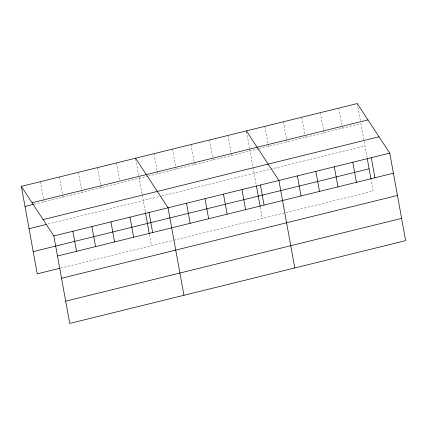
<?xml version="1.0" encoding="UTF-8"?>
<svg xmlns="http://www.w3.org/2000/svg" width="427" height="427" viewBox="0 0 427 427"><rect width="100%" height="100%" fill="white"/><g stroke="black" fill="none" stroke-linecap="round" stroke-linejoin="round"><path stroke-width="0.32" stroke-dasharray="2.13 1.6" d="M33.877 204.239L147.486 176.234M148.126 176.079L258.34 148.911M258.975 148.756L360.906 123.633L367.033 157.344M48.075 223.988L161.086 196.132M161.726 195.977L364.952 145.885M60.725 268.071L173.122 240.369M173.757 240.209L373.161 191.061L371.138 179.932M357.26 103.569L360.319 120.393M338.787 108.122L342.433 128.185M320.309 112.675L323.485 130.15M323.602 130.795L323.954 132.738M301.836 117.228L305.481 137.291M283.363 121.786L286.533 139.255M286.656 139.907L287.008 141.844M264.884 126.339L268.06 143.814M268.177 144.459L268.53 146.402M246.528 131.537L249.587 148.366M249.704 149.012L256.184 184.667M260.289 207.255L262.311 218.384M227.933 135.444L231.108 152.919M231.226 153.565L231.583 155.508M209.46 139.997L213.105 160.061M190.986 144.55L194.632 164.614M172.508 149.108L176.154 169.167M154.035 153.661L157.093 170.485M157.211 171.136L157.68 173.725M135.679 158.86L142.058 193.986M142.18 194.637L145.335 211.989M149.439 234.583L151.462 245.706M116.523 162.906L119.581 179.735M97.489 167.597L100.665 185.072M100.783 185.718L101.135 187.661M78.456 172.289L81.632 189.764M81.749 190.41L82.101 192.353M59.422 176.981L63.068 197.044M40.384 181.672L44.029 201.736"/><path stroke-width="0.64" d="M21.35 186.364L357.26 103.569L389.75 153.144L405.65 240.636L69.74 323.431L53.839 235.939L21.35 186.364L37.25 273.856L60.09 268.225M32.073 202.724L367.983 119.928M24.996 206.428L33.242 204.394M43.116 219.579L379.027 136.784M29.041 228.68L46.169 224.458M53.839 235.939L389.75 153.144M33.205 251.604L369.115 168.809M57.485 256.003L393.395 173.207M61.531 278.255L397.441 195.454M65.694 301.179L401.604 218.384M246.411 130.892L278.9 180.466L294.801 267.959M135.562 158.214L168.051 207.789L183.952 295.281M371.276 157.696L374.922 177.76M367.263 158.62L371.02 179.281M352.798 162.249L356.444 182.313M334.325 166.802L337.971 186.866M315.852 171.355L319.497 191.419M297.373 175.913L301.019 195.972M260.422 185.019L264.073 205.083M256.413 185.942L260.171 206.604M241.949 189.572L245.594 209.636M223.476 194.125L227.121 214.189M204.997 198.683L208.643 218.741M186.524 203.236L190.17 223.3M149.012 212.481L152.658 232.544M145.447 212.63L149.317 233.927M129.979 217.172L133.624 237.236M110.945 221.864L114.591 241.928M91.912 226.556L95.557 246.619M72.873 231.247L76.518 251.311"/></g></svg>
